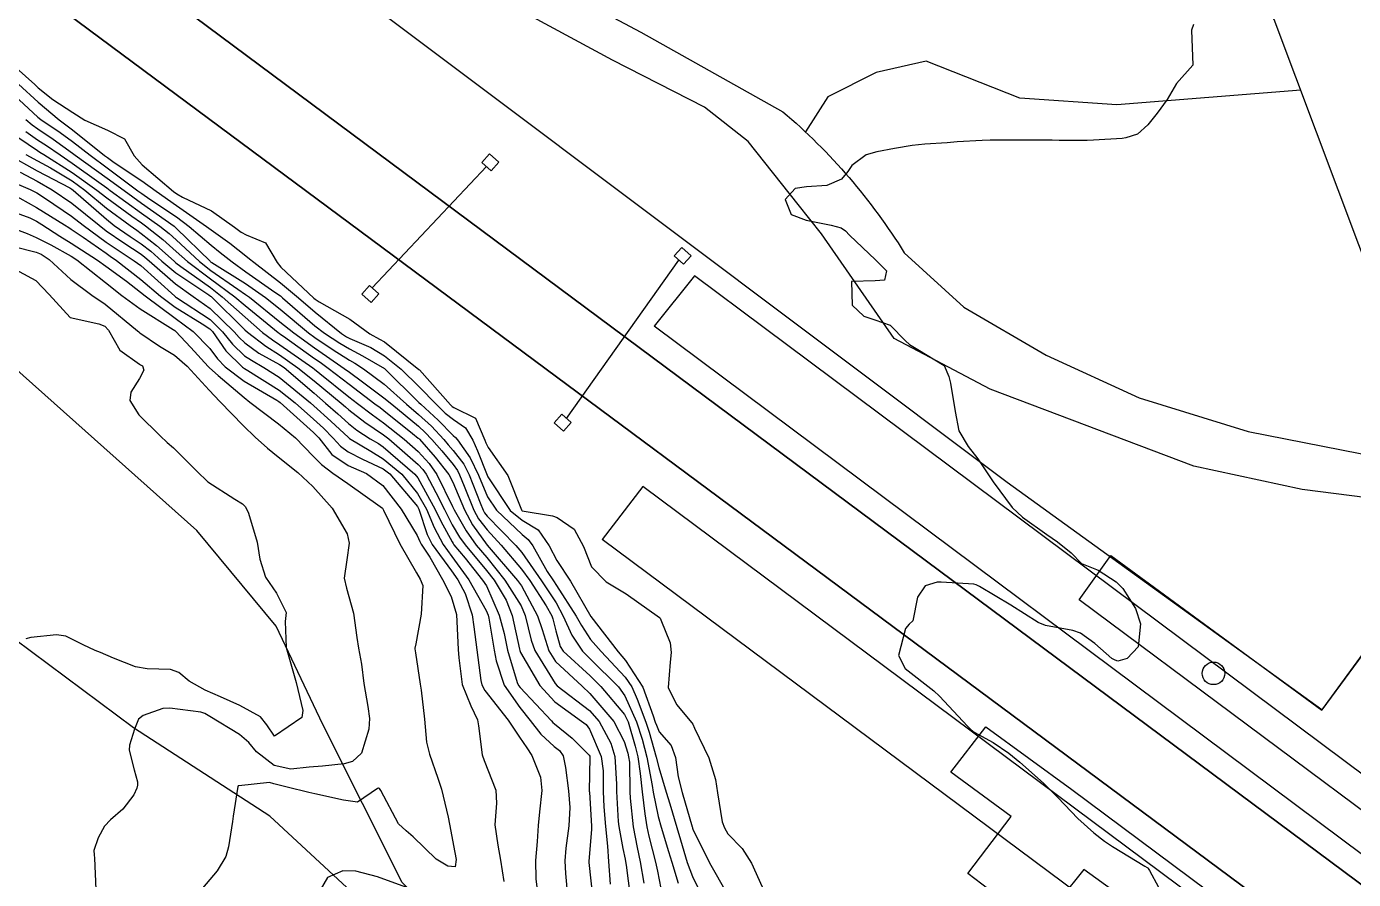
# Model space of a CAD drawing. Header units: metres. Extents: x 318500 to 325275, y 7408834 to 7428799.
# Drawn here: x 323402.2 to 323478.1, y 7420848.2 to 7420897 of the extents above; entities that cross this region are included whole.
import ezdxf

# ---------------------------------------------------------------- set-up
doc = ezdxf.new("R2010")
doc.units = ezdxf.units.M
doc.header["$MEASUREMENT"] = 0
doc.linetypes.add('CONTINUO', pattern=[0])
for name, color, linetype in [('Curvas de Nivel 1m', 11, 'Continuous'), ('Curvas de Nivel 5m', 15, 'Continuous'), ('Divisas', 45, 'Continuous'), ('Estação', 45, 'Continuous'), ('Linha Férrea', 20, 'Continuous'), ('PLATAFORMA', 45, 'Continuous'), ('Postes', 20, 'Continuous'), ('Pórticos', 45, 'Continuous'), ('Vias Primárias', 230, 'Continuous'), ('Vias Secundárias', 230, 'Continuous')]:
    doc.layers.add(name, color=color, linetype=linetype)

msp = doc.modelspace()

# ---------------------------------------------------------------- linework, layer by layer
at = {"layer": 'Curvas de Nivel 1m', "flags": 128}
for points, elevation in [([(323468.933, 7420897.078), (323468.81, 7420896.762), (323468.9, 7420894.76), (323467.957, 7420893.701), (323467.431, 7420892.782), (323466.862, 7420892.005), (323466.315, 7420891.336), (323465.732, 7420890.801), (323465.065, 7420890.589), (323464.846, 7420890.563), (323463.211, 7420890.468), (323462.844, 7420890.449), (323461.258, 7420890.449), (323460.844, 7420890.458), (323459.266, 7420890.464), (323458.844, 7420890.465), (323457.301, 7420890.455), (323456.843, 7420890.444), (323455.426, 7420890.357), (323454.84, 7420890.31), (323453.567, 7420890.234), (323452.838, 7420890.158), (323451.842, 7420889.978), (323450.832, 7420889.795), (323450.213, 7420889.625), (323449.389, 7420889.021), (323449.172, 7420888.667), (323448.808, 7420888.229), (323447.968, 7420887.873), (323446.801, 7420887.785), (323446.159, 7420887.7), (323445.579, 7420887.068), (323445.92, 7420886.202), (323446.778, 7420885.877), (323448.211, 7420885.601), (323448.774, 7420885.454), (323449.023, 7420885.277), (323449.251, 7420885.023), (323450.749, 7420883.614), (323451.374, 7420882.99), (323451.265, 7420882.459), (323450.731, 7420882.416), (323449.368, 7420882.383), (323449.412, 7420881.019), (323450.084, 7420880.389), (323450.702, 7420880.179), (323451.588, 7420879.876), (323452.465, 7420878.973), (323452.687, 7420878.779), (323453.16, 7420878.488), (323454.669, 7420877.571), (323454.937, 7420876.946), (323455.031, 7420876.567), (323455.312, 7420874.94), (323455.52, 7420873.838), (323456.037, 7420872.929), (323456.6, 7420872.228), (323457.475, 7420870.907), (323458.558, 7420869.44), (323459.163, 7420868.884), (323460.54, 7420867.903), (323461.154, 7420867.479), (323461.933, 7420866.849), (323462.521, 7420866.246), (323463.489, 7420865.852), (323464.506, 7420865.187), (323464.896, 7420864.806), (323465.615, 7420863.667), (323465.909, 7420862.796), (323465.775, 7420861.479), (323465.142, 7420860.803), (323464.605, 7420860.652), (323464.448, 7420860.709), (323464.269, 7420860.813), (323463.293, 7420861.662), (323462.464, 7420862.26), (323462.033, 7420862.414), (323460.468, 7420862.689), (323460.042, 7420862.874), (323458.484, 7420863.855), (323456.699, 7420864.917), (323456.502, 7420865.03), (323456.361, 7420865.064), (323454.503, 7420865.175), (323454.275, 7420865.18), (323453.596, 7420864.959), (323453.14, 7420864.314), (323452.879, 7420862.966), (323452.674, 7420862.762), (323452.465, 7420862.518), (323452.057, 7420860.976), (323452.439, 7420860.226), (323454.082, 7420858.953), (323454.416, 7420858.66), (323456.013, 7420856.926), (323456.202, 7420856.737), (323456.387, 7420856.6), (323457.476, 7420855.999), (323458.375, 7420855.396), (323459.004, 7420854.884), (323460.352, 7420853.68), (323461.165, 7420852.858), (323462.322, 7420851.656), (323463.238, 7420850.826), (323463.839, 7420850.351), (323464.302, 7420850.047), (323466.157, 7420848.926), (323466.291, 7420848.854), (323466.328, 7420848.827), (323466.349, 7420848.789), (323466.408, 7420848.669), (323467.438, 7420846.772)], 736), ([(323400.893, 7420895.226), (323402.664, 7420893.643), (323402.867, 7420893.453), (323403.694, 7420892.791), (323404.846, 7420892.041), (323405.536, 7420891.603), (323406.834, 7420891.033), (323407.79, 7420890.536), (323408.359, 7420889.567), (323408.812, 7420889.053), (323410.596, 7420887.533), (323410.788, 7420887.382), (323411.121, 7420887.191), (323412.773, 7420886.409), (323414.084, 7420885.49), (323414.463, 7420885.191), (323414.756, 7420885.053), (323415.869, 7420884.581), (323416.537, 7420883.453), (323416.736, 7420883.197), (323418.632, 7420881.431), (323418.709, 7420881.364), (323418.926, 7420881.208), (323420.692, 7420880.211), (323421.831, 7420879.383), (323422.388, 7420879.085), (323422.675, 7420878.916), (323424.627, 7420877.35), (323424.66, 7420877.319), (323426.438, 7420875.323), (323426.531, 7420875.224), (323426.628, 7420875.166), (323427.879, 7420874.561), (323428.407, 7420873.293), (323428.454, 7420873.139), (323428.604, 7420872.883), (323429.725, 7420871.279), (323430.505, 7420869.316), (323430.531, 7420869.27), (323430.55, 7420869.258), (323432.266, 7420868.963), (323432.546, 7420868.869), (323433.515, 7420868.2), (323434.048, 7420867.217), (323434.513, 7420866.045), (323435.342, 7420865.202), (323436.49, 7420864.507), (323438.393, 7420863.161), (323438.429, 7420863.12), (323438.469, 7420863.012), (323439.012, 7420861.708), (323439.061, 7420861.151), (323438.995, 7420860.599), (323438.886, 7420859.153), (323439.37, 7420858.181), (323440.251, 7420857.132), (323440.303, 7420857.045), (323440.387, 7420856.829), (323441.223, 7420855.121), (323441.588, 7420853.882), (323441.702, 7420853.116), (323441.971, 7420851.458), (323442.105, 7420851.112), (323442.307, 7420850.779), (323443.128, 7420849.927), (323443.653, 7420849.09), (323444.27, 7420847.734)], 737), ([(323401.736, 7420893.657), (323402.855, 7420892.632), (323404.058, 7420891.622), (323404.511, 7420891.289), (323404.834, 7420891.052), (323406.646, 7420889.592), (323406.818, 7420889.46), (323407.211, 7420889.187), (323408.799, 7420888.139), (323409.617, 7420887.548), (323410.778, 7420886.718), (323412.493, 7420885.513), (323412.758, 7420885.328), (323413.83, 7420884.573), (323414.744, 7420883.848), (323414.944, 7420883.679), (323415.196, 7420883.473), (323416.723, 7420882.302), (323417.752, 7420881.44), (323418.698, 7420880.618), (323420.208, 7420879.407), (323420.487, 7420879.212), (323420.677, 7420879.108), (323421.884, 7420878.594), (323422.668, 7420878.128), (323423.612, 7420877.36), (323424.645, 7420876.358), (323425.634, 7420875.335), (323426.131, 7420874.836), (323426.617, 7420874.472), (323427.303, 7420874.002), (323427.712, 7420873.303), (323427.987, 7420872.686), (323428.539, 7420871.291), (323428.579, 7420871.195), (323429.861, 7420869.277), (323430.544, 7420868.712), (323431.454, 7420868.171), (323432.078, 7420867.247), (323432.518, 7420866.413), (323433.296, 7420865.228), (323434.47, 7420863.21), (323436.037, 7420861.194), (323436.443, 7420860.701), (323437.439, 7420859.175), (323438.035, 7420857.526), (323438.152, 7420857.164), (323438.214, 7420856.988), (323438.384, 7420856.608), (323439.06, 7420855.833), (323439.302, 7420855.146), (323439.461, 7420854.035), (323439.687, 7420853.14), (323440.269, 7420851.172), (323440.283, 7420851.13), (323440.288, 7420851.109), (323440.309, 7420851.051), (323441.252, 7420849.12), (323442.263, 7420847.336)], 738), ([(323401.509, 7420893.011), (323402.842, 7420891.779), (323403.021, 7420891.637), (323404.115, 7420890.903), (323404.828, 7420890.379), (323405.833, 7420889.6), (323406.809, 7420888.871), (323408.57, 7420887.563), (323408.788, 7420887.405), (323409.254, 7420887.082), (323410.768, 7420886.072), (323411.496, 7420885.523), (323412.749, 7420884.456), (323413.269, 7420884.025), (323413.948, 7420883.492), (323414.732, 7420882.927), (323416.397, 7420881.773), (323416.711, 7420881.548), (323416.832, 7420881.449), (323418.686, 7420879.847), (323419.243, 7420879.422), (323420.106, 7420878.84), (323420.671, 7420878.514), (323421.409, 7420878.131), (323422.66, 7420877.391), (323422.685, 7420877.37), (323424.632, 7420875.455), (323424.747, 7420875.348), (323425.731, 7420874.448), (323426.604, 7420873.569), (323426.726, 7420873.443), (323426.835, 7420873.316), (323427.57, 7420872.281), (323428.038, 7420871.298), (323428.562, 7420870.061), (323429.074, 7420869.285), (323430.536, 7420867.899), (323430.883, 7420867.615), (323431.147, 7420867.261), (323431.978, 7420865.778), (323432.324, 7420865.243), (323432.496, 7420864.99), (323433.63, 7420863.223), (323433.935, 7420862.689), (323434.457, 7420861.896), (323435.055, 7420861.204), (323436.428, 7420859.744), (323436.82, 7420859.184), (323437.118, 7420858.471), (323437.615, 7420857.172), (323437.811, 7420856.595), (323438.205, 7420855.162), (323438.361, 7420854.579), (323438.784, 7420853.153), (323438.982, 7420852.498), (323439.385, 7420851.144), (323439.591, 7420850.429), (323439.97, 7420849.135), (323440.278, 7420848.332), (323440.867, 7420847.124)], 739), ([(323401.765, 7420890.592), (323402.822, 7420889.868), (323402.96, 7420889.777), (323403.181, 7420889.635), (323404.805, 7420888.618), (323406.225, 7420887.596), (323406.784, 7420887.164), (323408.218, 7420886.118), (323408.763, 7420885.728), (323408.999, 7420885.556), (323409.987, 7420884.776), (323410.746, 7420884.087), (323411.394, 7420883.523), (323412.725, 7420882.52), (323414.109, 7420881.489), (323414.703, 7420881.006), (323416.586, 7420879.451), (323416.639, 7420879.41), (323416.679, 7420879.385), (323416.887, 7420879.239), (323418.665, 7420877.979), (323418.991, 7420877.752), (323419.454, 7420877.418), (323420.646, 7420876.494), (323422.113, 7420875.378), (323422.412, 7420875.158), (323422.624, 7420874.995), (323424.277, 7420873.681), (323424.601, 7420873.419), (323424.637, 7420873.386), (323424.673, 7420873.349), (323425.574, 7420872.32), (323426.341, 7420871.324), (323426.574, 7420870.889), (323427.236, 7420869.31), (323427.701, 7420868.462), (323428.53, 7420867.29), (323430.279, 7420865.272), (323430.495, 7420864.969), (323431.418, 7420863.256), (323431.684, 7420862.474), (323432.057, 7420861.246), (323432.441, 7420860.633), (323433.981, 7420859.217), (323434.414, 7420858.813), (323435.792, 7420857.196), (323436.379, 7420856.06), (323436.58, 7420855.395), (323436.628, 7420855.186), (323436.67, 7420854.881), (323436.692, 7420853.185), (323436.711, 7420852.807), (323436.895, 7420851.181), (323437.111, 7420849.99), (323437.296, 7420849.175), (323437.492, 7420847.952)], 742), ([(323402.147, 7420890.965), (323402.828, 7420890.489), (323403.342, 7420890.149), (323404.114, 7420889.621), (323404.813, 7420889.148), (323406.326, 7420888.066), (323406.792, 7420887.727), (323406.984, 7420887.587), (323408.771, 7420886.292), (323409.811, 7420885.544), (323410.346, 7420885.126), (323410.752, 7420884.759), (323412.084, 7420883.517), (323412.732, 7420883.007), (323414.275, 7420881.928), (323414.712, 7420881.637), (323414.938, 7420881.477), (323416.689, 7420880.072), (323417.482, 7420879.442), (323418.671, 7420878.576), (323419.358, 7420878.11), (323420.356, 7420877.405), (323420.657, 7420877.18), (323421.405, 7420876.633), (323422.635, 7420875.725), (323423.079, 7420875.366), (323424.611, 7420874.09), (323424.999, 7420873.737), (323425.375, 7420873.338), (323425.943, 7420872.679), (323426.586, 7420871.913), (323426.837, 7420871.569), (323426.966, 7420871.314), (323427.216, 7420870.665), (323427.777, 7420869.302), (323428.049, 7420868.802), (323428.539, 7420868.16), (323429.334, 7420867.282), (323430.51, 7420865.911), (323430.979, 7420865.263), (323431.916, 7420863.811), (323432.243, 7420863.243), (323432.303, 7420863.077), (323432.462, 7420862.398), (323432.716, 7420861.5), (323432.893, 7420861.233), (323434.429, 7420859.811), (323435.044, 7420859.204), (323436.396, 7420857.612), (323436.6, 7420857.187), (323436.994, 7420855.798), (323437.146, 7420855.178), (323437.298, 7420854.234), (323437.398, 7420853.174), (323437.565, 7420851.928), (323437.678, 7420851.169), (323437.779, 7420850.642), (323438.17, 7420849.162), (323438.282, 7420848.631), (323438.562, 7420847.155)], 741), ([(323401.107, 7420889.666), (323402.806, 7420888.714), (323404.665, 7420887.739), (323404.791, 7420887.666), (323404.865, 7420887.609), (323406.765, 7420885.937), (323407.213, 7420885.583), (323408.129, 7420884.945), (323408.75, 7420884.527), (323409.3, 7420884.106), (323409.925, 7420883.542), (323410.73, 7420882.873), (323412.616, 7420881.607), (323412.711, 7420881.544), (323412.75, 7420881.509), (323414.682, 7420879.611), (323414.826, 7420879.478), (323415.884, 7420878.674), (323416.667, 7420878.172), (323417.719, 7420877.439), (323418.649, 7420876.687), (323420.198, 7420875.406), (323420.429, 7420875.205), (323420.625, 7420875.034), (323421.546, 7420874.318), (323422.604, 7420873.605), (323422.918, 7420873.367), (323424.586, 7420871.911), (323424.862, 7420871.625), (323425.057, 7420871.343), (323425.595, 7420870.304), (323426.093, 7420869.327), (323426.243, 7420869.021), (323426.541, 7420868.458), (323426.965, 7420867.744), (323427.281, 7420867.309), (323428.508, 7420865.847), (323428.938, 7420865.286), (323429.62, 7420864.141), (323429.973, 7420863.275), (323430.389, 7420861.332), (323430.402, 7420861.27), (323430.448, 7420861.148), (323431.55, 7420859.253), (323432.406, 7420858.334), (323433.94, 7420857.217), (323434.199, 7420857.024), (323434.386, 7420856.771), (323435.052, 7420855.203), (323435.171, 7420854.388), (323435.172, 7420853.202), (323435.202, 7420852.326), (323435.309, 7420851.2), (323435.428, 7420850.07), (323435.483, 7420849.198), (323435.573, 7420847.895)], 744), ([(323402.166, 7420889.65), (323402.815, 7420889.283), (323403.564, 7420888.874), (323404.798, 7420888.137), (323405.524, 7420887.603), (323406.775, 7420886.579), (323408.116, 7420885.57), (323408.501, 7420885.307), (323408.756, 7420885.126), (323409.637, 7420884.435), (323410.63, 7420883.532), (323410.739, 7420883.44), (323411.025, 7420883.238), (323412.718, 7420882.035), (323413.392, 7420881.5), (323414.693, 7420880.334), (323415.692, 7420879.465), (323416.261, 7420879.041), (323416.673, 7420878.761), (323418.571, 7420877.431), (323418.659, 7420877.363), (323418.973, 7420877.108), (323420.636, 7420875.778), (323421.128, 7420875.393), (323421.981, 7420874.74), (323422.614, 7420874.281), (323423.789, 7420873.358), (323424.593, 7420872.64), (323425.217, 7420871.971), (323425.66, 7420871.334), (323426.553, 7420869.512), (323426.647, 7420869.319), (323427.34, 7420868.11), (323427.916, 7420867.299), (323428.519, 7420866.577), (323429.547, 7420865.28), (323430.478, 7420863.822), (323430.72, 7420863.266), (323431.052, 7420861.857), (323431.27, 7420861.258), (323432.422, 7420859.368), (323432.541, 7420859.238), (323434.399, 7420857.834), (323434.95, 7420857.204), (323435.611, 7420855.964), (323435.837, 7420855.195), (323435.931, 7420853.609), (323435.936, 7420853.194), (323436.026, 7420851.481), (323436.062, 7420851.192), (323436.297, 7420849.927), (323436.427, 7420849.324), (323436.456, 7420849.188), (323436.486, 7420848.988), (323436.708, 7420847.183)], 743), ([(323400.8, 7420888.328), (323402.411, 7420887.646), (323402.787, 7420887.445), (323403.288, 7420887.127), (323404.767, 7420886.106), (323405.441, 7420885.603), (323406.75, 7420884.632), (323407.372, 7420884.206), (323408.361, 7420883.566), (323408.736, 7420883.282), (323410.676, 7420881.531), (323410.71, 7420881.507), (323410.775, 7420881.464), (323412.69, 7420880.203), (323413.411, 7420879.499), (323413.978, 7420878.795), (323414.666, 7420878.126), (323415.055, 7420877.865), (323415.775, 7420877.463), (323416.652, 7420876.901), (323418.435, 7420875.432), (323418.627, 7420875.263), (323419.591, 7420874.392), (323420.601, 7420873.452), (323420.628, 7420873.427), (323420.673, 7420873.399), (323421.879, 7420872.667), (323422.589, 7420872.236), (323423.65, 7420871.359), (323424.564, 7420870.254), (323425.061, 7420869.342), (323425.502, 7420868.298), (323426.026, 7420867.328), (323426.52, 7420866.65), (323427.487, 7420865.305), (323428.474, 7420863.561), (323428.592, 7420863.289), (323428.634, 7420863.122), (323428.933, 7420861.285), (323429.051, 7420860.674), (323429.515, 7420859.279), (323430.401, 7420858.007), (323430.998, 7420857.261), (323431.606, 7420856.475), (323432.375, 7420855.777), (323432.675, 7420855.537), (323432.884, 7420855.232), (323433.019, 7420854.571), (323433.19, 7420853.227), (323433.264, 7420852.288), (323433.208, 7420851.227), (323433.032, 7420849.964), (323432.974, 7420849.23), (323433.01, 7420848.499), (323433.14, 7420847.227)], 746), ([(323400.868, 7420887.669), (323402.774, 7420886.602), (323404.367, 7420885.616), (323404.609, 7420885.463), (323404.758, 7420885.371), (323405.441, 7420884.915), (323406.744, 7420883.992), (323406.983, 7420883.827), (323407.342, 7420883.581), (323408.724, 7420882.499), (323409.857, 7420881.543), (323410.701, 7420880.911), (323412.243, 7420879.958), (323412.682, 7420879.67), (323412.831, 7420879.508), (323413.588, 7420878.415), (323414.552, 7420877.482), (323414.659, 7420877.406), (323414.844, 7420877.291), (323416.641, 7420876.16), (323417.559, 7420875.441), (323418.616, 7420874.502), (323419.179, 7420873.991), (323419.726, 7420873.413), (323420.145, 7420872.956), (323420.592, 7420872.627), (323421.405, 7420872.204), (323422.583, 7420871.663), (323422.968, 7420871.366), (323424.552, 7420869.494), (323424.625, 7420869.349), (323425.105, 7420867.91), (323425.398, 7420867.337), (323426.507, 7420865.818), (323426.853, 7420865.315), (323427.273, 7420864.523), (323427.676, 7420863.302), (323427.786, 7420862.623), (323427.953, 7420861.297), (323428.174, 7420859.543), (323428.23, 7420859.293), (323428.415, 7420858.971), (323429.737, 7420857.277), (323430.38, 7420856.312), (323430.804, 7420855.693), (323431.102, 7420855.259), (323431.58, 7420854.023), (323431.66, 7420853.25), (323431.54, 7420852.033), (323431.451, 7420851.253), (323431.39, 7420850.338), (323431.305, 7420849.25), (323431.328, 7420848.195), (323431.445, 7420847.248)], 747), ([(323400.774, 7420886.613), (323402.387, 7420886.024), (323402.763, 7420885.832), (323403.071, 7420885.635), (323404.103, 7420884.969), (323404.75, 7420884.573), (323406.253, 7420883.595), (323406.735, 7420883.251), (323407.908, 7420882.386), (323408.713, 7420881.768), (323408.976, 7420881.556), (323410.691, 7420880.28), (323411.725, 7420879.52), (323412.67, 7420878.546), (323413.117, 7420877.956), (323413.555, 7420877.497), (323414.648, 7420876.666), (323416.505, 7420875.579), (323416.631, 7420875.504), (323416.699, 7420875.449), (323418.605, 7420873.737), (323418.764, 7420873.589), (323418.906, 7420873.425), (323419.661, 7420872.484), (323420.585, 7420871.851), (323420.899, 7420871.711), (323421.634, 7420871.384), (323422.57, 7420870.696), (323423.627, 7420869.359), (323424.535, 7420867.849), (323424.68, 7420867.497), (323424.757, 7420867.347), (323425.259, 7420866.598), (323425.985, 7420865.328), (323426.485, 7420864.346), (323426.78, 7420863.315), (323426.858, 7420861.718), (323426.881, 7420861.314), (323426.913, 7420860.843), (323427.105, 7420859.31), (323427.6, 7420858.104), (323427.983, 7420857.296), (323428.048, 7420856.957), (323428.257, 7420855.292), (323428.365, 7420854.963), (323429.044, 7420853.283), (323429.073, 7420852.538), (323428.984, 7420851.283), (323429.142, 7420850.125), (323429.301, 7420849.275), (323429.487, 7420848.057)], 748), ([(323400.76, 7420885.67), (323402.227, 7420885.12), (323402.753, 7420884.9), (323403.584, 7420884.464), (323404.742, 7420883.826), (323405.077, 7420883.607), (323406.721, 7420882.312), (323407.652, 7420881.576), (323408.699, 7420880.805), (323410.582, 7420879.631), (323410.681, 7420879.566), (323410.723, 7420879.53), (323411.587, 7420878.605), (323412.588, 7420877.511), (323412.659, 7420877.439), (323413.163, 7420876.992), (323414.634, 7420875.73), (323414.958, 7420875.475), (323416.612, 7420874.235), (323417.57, 7420873.44), (323418.59, 7420872.391), (323419.073, 7420871.911), (323419.716, 7420871.413), (323420.571, 7420870.816), (323422.424, 7420869.5), (323422.551, 7420869.404), (323422.58, 7420869.37), (323422.62, 7420869.299), (323423.536, 7420867.36), (323424.505, 7420865.7), (323424.716, 7420865.347), (323424.862, 7420864.977), (323424.767, 7420863.346), (323424.453, 7420861.654), (323424.404, 7420861.397), (323424.41, 7420861.35), (323424.447, 7420861.138), (323424.708, 7420859.346), (323424.762, 7420858.998), (323424.954, 7420857.342), (323425.071, 7420856.027), (323425.233, 7420855.331), (323425.725, 7420853.951), (323425.918, 7420853.324), (323426.316, 7420851.727), (323426.393, 7420851.319), (323426.69, 7420849.71), (323426.774, 7420849.313), (323426.704, 7420848.894), (323426.284, 7420848.917), (323425.614, 7420849.327), (323424.303, 7420850.611), (323423.912, 7420850.952), (323423.467, 7420851.353), (323422.452, 7420853.254), (323422.381, 7420853.369), (323422.34, 7420853.388), (323422.321, 7420853.389), (323422.276, 7420853.371), (323421.133, 7420852.583), (323420.329, 7420852.7), (323418.69, 7420853.061), (323418.336, 7420853.132), (323417.104, 7420853.439), (323416.343, 7420853.644), (323416.095, 7420853.703), (323414.341, 7420853.529), (323414.306, 7420853.515), (323414.289, 7420853.481), (323414.019, 7420851.778), (323413.974, 7420851.483), (323413.751, 7420850.03), (323413.59, 7420849.487), (323413.106, 7420848.664), (323412.262, 7420847.665)], 749), ([(323401.076, 7420883.324), (323402.722, 7420882.431), (323403.484, 7420881.628), (323404.691, 7420880.318), (323406.33, 7420879.949), (323406.683, 7420879.811), (323406.88, 7420879.587), (323407.531, 7420878.439), (323408.661, 7420877.64), (323408.719, 7420877.617), (323408.823, 7420877.558), (323408.912, 7420877.3), (323408.649, 7420876.834), (323408.169, 7420876.035), (323408.095, 7420875.568), (323408.618, 7420874.751), (323409.835, 7420873.541), (323410.231, 7420873.17), (323410.593, 7420872.852), (323411.931, 7420871.516), (323412.571, 7420870.916), (323414.112, 7420869.931), (323414.553, 7420869.654), (323414.72, 7420869.477), (323414.893, 7420869.127), (323415.386, 7420867.467), (323415.531, 7420866.485), (323415.856, 7420865.46), (323416.486, 7420864.544), (323417.043, 7420863.444), (323416.985, 7420862.922), (323417.048, 7420861.444), (323417.349, 7420860.36), (323417.612, 7420859.432), (323417.993, 7420857.829), (323417.932, 7420857.427), (323416.379, 7420856.371), (323415.941, 7420857.012), (323415.57, 7420857.462), (323414.399, 7420858.11), (323413.293, 7420858.604), (323412.412, 7420858.998), (323411.495, 7420859.514), (323410.908, 7420860.006), (323410.427, 7420860.181), (323409.086, 7420860.21), (323408.428, 7420860.321), (323407.178, 7420860.827), (323406.436, 7420861.144), (323406.122, 7420861.269), (323405.437, 7420861.595), (323404.447, 7420862.081), (323403.913, 7420862.153), (323402.445, 7420862.006), (323402.158, 7420861.93)], 751), ([(323423.884, 7420847.728), (323422.274, 7420848.311), (323421.036, 7420848.632), (323420.279, 7420848.666), (323419.408, 7420848.274), (323418.903, 7420847.414)], 748)]:
    msp.add_lwpolyline(points, dxfattribs=dict(at, elevation=elevation))
at = {"layer": 'Curvas de Nivel 5m', "flags": 128}
for points, elevation in [([(323402.156, 7420891.65), (323402.524, 7420891.331), (323402.835, 7420891.115), (323403.723, 7420890.521), (323404.821, 7420889.72), (323404.969, 7420889.609), (323406.801, 7420888.294), (323407.782, 7420887.575), (323408.779, 7420886.852), (323410.637, 7420885.532), (323410.706, 7420885.478), (323410.759, 7420885.431), (323412.716, 7420883.51), (323412.74, 7420883.49), (323412.794, 7420883.455), (323414.722, 7420882.259), (323415.867, 7420881.463), (323416.7, 7420880.796), (323418.313, 7420879.434), (323418.677, 7420879.163), (323419.729, 7420878.473), (323420.665, 7420877.871), (323420.964, 7420877.696), (323421.475, 7420877.388), (323422.647, 7420876.495), (323423.931, 7420875.357), (323424.621, 7420874.759), (323425.363, 7420874.09), (323426.067, 7420873.328), (323426.311, 7420873.039), (323426.594, 7420872.715), (323427.199, 7420871.921), (323427.507, 7420871.306), (323428.134, 7420869.719), (323428.315, 7420869.294), (323428.396, 7420869.14), (323428.547, 7420868.954), (323430.188, 7420867.273), (323430.524, 7420866.872), (323431.641, 7420865.253), (323432.481, 7420863.993), (323432.893, 7420863.234), (323433.373, 7420862.14), (323433.992, 7420861.217), (323434.443, 7420860.761), (323436.041, 7420859.194), (323436.412, 7420858.672), (323437.083, 7420857.18), (323437.404, 7420856.198), (323437.662, 7420855.171), (323437.976, 7420853.535), (323438.035, 7420853.165), (323438.319, 7420851.77), (323438.485, 7420851.157), (323438.902, 7420849.757), (323439.093, 7420849.148), (323439.467, 7420847.947)], 740), ([(323401.832, 7420888.628), (323402.797, 7420888.111), (323403.656, 7420887.627), (323404.779, 7420886.862), (323406.348, 7420885.594), (323406.757, 7420885.272), (323407.756, 7420884.58), (323408.744, 7420883.938), (323408.962, 7420883.776), (323409.211, 7420883.553), (323410.721, 7420882.239), (323411.734, 7420881.52), (323412.7, 7420880.821), (323414.08, 7420879.489), (323414.361, 7420879.169), (323414.674, 7420878.864), (323415.484, 7420878.284), (323416.662, 7420877.628), (323416.931, 7420877.447), (323418.638, 7420875.988), (323419.302, 7420875.42), (323420.008, 7420874.797), (323420.613, 7420874.25), (323421.088, 7420873.874), (323421.839, 7420873.381), (323422.321, 7420873.098), (323422.595, 7420872.911), (323424.411, 7420871.352), (323424.577, 7420871.141), (323425.558, 7420869.335), (323425.883, 7420868.669), (323426.532, 7420867.477), (323426.59, 7420867.378), (323426.637, 7420867.318), (323427.289, 7420866.538), (323428.281, 7420865.293), (323428.495, 7420864.958), (323429.228, 7420863.282), (323429.504, 7420862.235), (323429.705, 7420861.277), (323430.26, 7420859.434), (323430.323, 7420859.271), (323430.418, 7420859.139), (323432.217, 7420857.243), (323432.299, 7420857.151), (323432.388, 7420857.07), (323433.402, 7420856.247), (323434.371, 7420855.271), (323434.403, 7420855.21), (323434.409, 7420855.17), (323434.38, 7420853.21), (323434.382, 7420853.167), (323434.498, 7420851.208), (323434.498, 7420851.019), (323434.36, 7420849.209), (323434.36, 7420849.138), (323434.555, 7420847.207)], 745), ([(323401.474, 7420884.386), (323402.744, 7420884.057), (323403.042, 7420883.934), (323403.482, 7420883.629), (323404.723, 7420882.483), (323405.931, 7420881.598), (323406.702, 7420881.084), (323408.546, 7420879.562), (323408.614, 7420879.496), (323408.679, 7420879.435), (323409.808, 7420878.68), (323410.666, 7420878.16), (323411.391, 7420877.523), (323412.64, 7420876.151), (323413.258, 7420875.501), (323414.61, 7420874.125), (323415.279, 7420873.47), (323415.969, 7420872.834), (323416.589, 7420872.349), (323417.705, 7420871.439), (323418.568, 7420870.644), (323419.679, 7420869.413), (323420.528, 7420867.945), (323420.649, 7420867.398), (323420.511, 7420866.453), (323420.365, 7420865.402), (323420.492, 7420864.838), (323420.9, 7420863.394), (323421.083, 7420862.017), (323421.179, 7420861.389), (323421.349, 7420860.474), (323421.491, 7420859.384), (323421.712, 7420858.068), (323421.804, 7420857.379), (323421.772, 7420856.767), (323421.346, 7420855.385), (323420.834, 7420854.922), (323420.361, 7420854.783), (323419.117, 7420854.654), (323418.357, 7420854.584), (323417.311, 7420854.481), (323416.359, 7420854.692), (323415.347, 7420855.465), (323414.906, 7420856.003), (323414.38, 7420856.452), (323412.672, 7420857.497), (323412.392, 7420857.653), (323412.165, 7420857.732), (323410.396, 7420857.962), (323409.994, 7420857.938), (323408.861, 7420857.553), (323408.601, 7420857.342), (323408.378, 7420856.763), (323408.076, 7420855.851), (323408.071, 7420855.563), (323408.349, 7420854.428), (323408.534, 7420853.749), (323408.544, 7420853.557), (323408.504, 7420853.391), (323408.332, 7420853.015), (323407.696, 7420852.19), (323406.989, 7420851.573), (323406.66, 7420851.221), (323406.294, 7420850.542), (323406.047, 7420849.82), (323406.057, 7420849.583), (323406.074, 7420849.379), (323406.153, 7420847.582)], 750)]:
    msp.add_lwpolyline(points, dxfattribs=dict(at, elevation=elevation))
at = {"layer": 'Divisas'}
for points in [[(323464.985, 7420823.566), (323458.403, 7420814.46), (323438.905, 7420833.062), (323423.67, 7420847.983), (323419.136, 7420857.032), (323416.463, 7420862.664), (323411.936, 7420868.121), (323399.683, 7420879.049), (323321.81, 7420933.152), (323326.713, 7420941.072), (323323.257, 7420943.211), (323301.669, 7420961.523), (323289.488, 7420978.684), (323280.522, 7420987.318), (323261.927, 7421006.383), (323222.421, 7421018.971), (323198.968, 7421028.809)], [(323784.959, 7420620.645), (323768.467, 7420636.368), (323739.297, 7420660.558), (323659.153, 7420721.385), (323609.484, 7420757.602), (323501.702, 7420839.397), (323506.094, 7420845.883), (323497.616, 7420851.781), (323499.344, 7420854.265), (323501.144, 7420856.854), (323487.762, 7420866.771), (323482.585, 7420859.786), (323479.418, 7420862.133), (323476.265, 7420857.878), (323458.278, 7420870.881), (323417.328, 7420901.638), (323386.048, 7420924.437), (323350.336, 7420950.07), (323335.494, 7420961.692), (323315.254, 7420978.022), (323280.122, 7421010.425), (323287.846, 7421017.699)]]:
    msp.add_lwpolyline(points, dxfattribs=at)
at = {"layer": 'Estação'}
for points in [[(323607.231, 7420755.449), (323592.343, 7420766.4), (323566.377, 7420786.146), (323541.701, 7420804.685), (323521.718, 7420819.683), (323500.68, 7420835.449), (323481.656, 7420849.83), (323462.392, 7420864.159), (323464.211, 7420866.693), (323476.275, 7420857.846), (323479.386, 7420862.102), (323482.546, 7420859.759), (323487.35, 7420866.645), (323500.913, 7420857.01), (323492.679, 7420845.246), (323507.045, 7420835.421), (323522.952, 7420823.304), (323535.696, 7420813.669), (323553.087, 7420800.694), (323567.073, 7420790.243), (323579.871, 7420780.798), (323596.6, 7420767.769), (323609.489, 7420758.182), (323607.231, 7420755.449)], [(323481.01, 7420834.793), (323474.78, 7420827.697), (323475.329, 7420827.24), (323469.833, 7420820.001), (323460.645, 7420826.588), (323462.536, 7420829.208), (323457.497, 7420832.722), (323463.202, 7420840.718), (323466.038, 7420838.494), (323467.136, 7420840.078), (323461.955, 7420843.989), (323464.578, 7420847.34), (323462.657, 7420848.741), (323460.034, 7420845.451), (323456.033, 7420848.508), (323458.504, 7420851.768), (323455.059, 7420854.307), (323457.063, 7420856.89)], [(323457.063, 7420856.89), (323461.974, 7420853.303), (323469.675, 7420847.571), (323478.888, 7420840.548), (323485.393, 7420835.676), (323494.451, 7420829.086), (323502.434, 7420823.198), (323510.875, 7420816.757), (323518.302, 7420811.302), (323527.235, 7420804.589), (323536.228, 7420797.995), (323545.658, 7420790.726), (323552.778, 7420785.39), (323557.395, 7420781.854), (323564.454, 7420776.49), (323576.219, 7420767.617), (323581.236, 7420763.804), (323589.961, 7420757.267), (323599.699, 7420749.842), (323597.302, 7420746.409)]]:
    msp.add_lwpolyline(points, dxfattribs=at)
at = {"layer": 'Linha Férrea'}
for points in [[(322143.825, 7422393.254, 0.177055), (322348.62, 7422102.056), (322434.806, 7422041.149, -0.110991), (322629.993, 7421830.678), (322682.61, 7421743.599), (322746.773, 7421641.593), (322762.264, 7421616.034), (322784.09, 7421580.598, 0.089131), (322895.412, 7421449.131), (322994.737, 7421367.338, -0.08158), (323134.171, 7421212.836), (323192.504, 7421114.159, 0.09806), (323348.116, 7420944.919), (323507.932, 7420825.984), (323699.619, 7420681.705), (323733.067, 7420655.668, -0.104587), (323843.705, 7420529.863, -0.339852), (323771.4, 7420065.587)], [(323771.4, 7420065.587, 0.339852), (323843.705, 7420529.863, 0.104587), (323733.067, 7420655.668), (323699.619, 7420681.705), (323507.932, 7420825.984), (323348.116, 7420944.919, -0.09806), (323192.504, 7421114.159), (323134.171, 7421212.836, 0.08158), (322994.737, 7421367.338), (322895.412, 7421449.131, -0.089131), (322784.09, 7421580.598), (322762.264, 7421616.034), (322746.773, 7421641.593), (322682.61, 7421743.599), (322629.993, 7421830.678, 0.110991), (322434.806, 7422041.149), (322348.62, 7422102.056, -0.177055), (322143.825, 7422393.254)], [(322140.246, 7422392.292, 0.177815), (322346.493, 7422099.021), (322440.925, 7422031.999, -0.098061), (322613.888, 7421848.216), (322683.948, 7421733.892), (322746.506, 7421634.335), (322780.475, 7421578.692, 0.094269), (322901.272, 7421438.87), (322999.189, 7421358.366, -0.08072), (323136.386, 7421201.409), (323184.599, 7421119.369, 0.102464), (323355.759, 7420933.913), (323510.091, 7420819.318), (323694.288, 7420680.697, -0.007988), (323738.117, 7420646.682, -0.098634), (323840.146, 7420527.887, -0.339824), (323768.602, 7420068.543)], [(323768.602, 7420068.543, 0.339824), (323840.146, 7420527.887, 0.098634), (323738.117, 7420646.682, 0.007988), (323694.288, 7420680.697), (323510.091, 7420819.318), (323355.759, 7420933.913, -0.102464), (323184.599, 7421119.369), (323136.386, 7421201.409, 0.08072), (322999.189, 7421358.366), (322901.272, 7421438.87, -0.094269), (322780.475, 7421578.692), (322746.506, 7421634.335), (322683.948, 7421733.892), (322613.888, 7421848.216, 0.098061), (322440.925, 7422031.999), (322346.493, 7422099.021, -0.177815), (322140.246, 7422392.292)]]:
    msp.add_lwpolyline(points, format="xyb", dxfattribs=at)
at = {"layer": 'PLATAFORMA', "linetype": 'CONTINUO'}
for points in [[(323640.715, 7420733.608, 735.029), (323526.701, 7420818.251, 736.402), (323440.402, 7420882.69, 737.66), (323438.083, 7420879.819, 737.647)], [(323640.715, 7420733.608, 735.029), (323638.564, 7420730.582, 735.032), (323524.524, 7420815.289, 736.376), (323438.083, 7420879.819, 737.647)], [(323633.996, 7420724.062, 735.078), (323560.867, 7420778.628, 735.958), (323437.449, 7420870.638, 737.523), (323435.119, 7420867.615, 737.534)], [(323633.996, 7420724.062, 735.078), (323631.611, 7420721.224, 735.049), (323558.619, 7420775.641, 735.954), (323435.119, 7420867.615, 737.534)]]:
    msp.add_polyline3d(points, dxfattribs=at)
at = {"layer": 'Postes'}
msp.add_circle((323470.071, 7420859.956), 0.645, dxfattribs=at)
at = {"layer": 'Pórticos'}
for points in [[(323428.76, 7420888.708), (323428.225, 7420889.186), (323428.665, 7420889.679), (323429.2, 7420889.201)], [(323439.764, 7420883.359), (323439.229, 7420883.836), (323439.668, 7420884.329), (323440.203, 7420883.852)], [(323421.907, 7420881.173), (323421.372, 7420881.65), (323421.812, 7420882.143), (323422.347, 7420881.666)], [(323432.897, 7420873.814), (323432.362, 7420874.292), (323432.802, 7420874.785), (323433.337, 7420874.307)]]:
    msp.add_lwpolyline(points, close=True, dxfattribs=at)
for points in [[(323421.966, 7420882.006), (323428.493, 7420888.947)], [(323433.07, 7420874.546), (323439.496, 7420883.598)]]:
    msp.add_lwpolyline(points, dxfattribs=at)
at = {"layer": 'Vias Primárias'}
for points in [[(323715.644, 7420145.548, 0), (323709.04, 7420132.939)], [(323831.088, 7420001.787, 0), (323833.844, 7420008.443, 0.220888)], [(323205.069, 7420933.766, 0), (323207.298, 7420931.929, 0.020742), (323210.311, 7420929.649), (323213.335, 7420928.865), (323214.564, 7420929.479), (323216.061, 7420926.782), (323213.869, 7420925.313), (323213.871, 7420924.556), (323218.068, 7420917.639), (323222.108, 7420910.972), (323227.38, 7420903.131), (323230.217, 7420898.982, 0.38291), (323236.446, 7420897.46), (323249.502, 7420903.926), (323257.59, 7420907.836)]]:
    msp.add_lwpolyline(points, format="xyb", dxfattribs=at)
msp.add_lwpolyline([(323559.057, 7420711.919), (323553.5, 7420716.429), (323544.157, 7420724.132), (323531.742, 7420733.679), (323527.958, 7420736.704), (323524.077, 7420740.206), (323514.689, 7420749.72), (323501.948, 7420762.21), (323493.314, 7420770.764), (323483.602, 7420780.433), (323475.344, 7420788.481), (323469.034, 7420794.672), (323465.343, 7420798.608), (323462.395, 7420802.931), (323457.706, 7420810.482), (323453.344, 7420815.593), (323446.41, 7420822.733), (323435.784, 7420833.025), (323430.802, 7420837.803), (323421.297, 7420846.974), (323416.114, 7420851.779), (323408.312, 7420856.846), (323400.513, 7420862.646)], dxfattribs=at)
at = {"layer": 'Vias Secundárias'}
for points in [[(323482.992, 7420873.968), (323479.618, 7420881.166), (323473.544, 7420897.37), (323467.475, 7420907.676), (323461.356, 7420916.36), (323445.861, 7420931.726), (323432.123, 7420944.364)], [(323475.063, 7420893.317), (323464.543, 7420892.488), (323459.006, 7420892.857), (323453.653, 7420894.977), (323450.792, 7420894.332), (323448.023, 7420892.949), (323446.736, 7420890.938)]]:
    msp.add_lwpolyline(points, dxfattribs=at)
for points in [[(323397.226, 7420921.751), (323405.829, 7420916.18), (323414.45, 7420909.795), (323423.7, 7420903.731), (323425.885, 7420902.314), (323428.488, 7420901.347), (323437.33, 7420896.637), (323445.447, 7420892.09, -0.078479), (323452.392, 7420884.012), (323455.8, 7420880.899), (323460.505, 7420878.166), (323465.824, 7420875.726), (323472.064, 7420873.793), (323478.47, 7420872.526), (323482.106, 7420872.027), (323481.439, 7420873.66), (323480.673, 7420874.879)], [(323546.257, 7420854.603), (323544.362, 7420850.118), (323542.589, 7420842.715), (323539.38, 7420835.206), (323538.272, 7420831.407, -0.634008), (323520.504, 7420832.006), (323511.308, 7420842.154), (323511.112, 7420848.283), (323508.826, 7420853.089), (323504.355, 7420857.428), (323495.111, 7420863.649), (323488.284, 7420867.688), (323480.674, 7420869.778), (323475.142, 7420870.479), (323468.959, 7420871.81), (323457.309, 7420876.224), (323451.823, 7420879.106), (323447.663, 7420885.107), (323446.331, 7420886.786), (323443.469, 7420890.379), (323440.964, 7420892.343), (323435.7, 7420895.035), (323428.749, 7420898.816)]]:
    msp.add_lwpolyline(points, format="xyb", dxfattribs=at)

doc.saveas('drawing.dxf')
